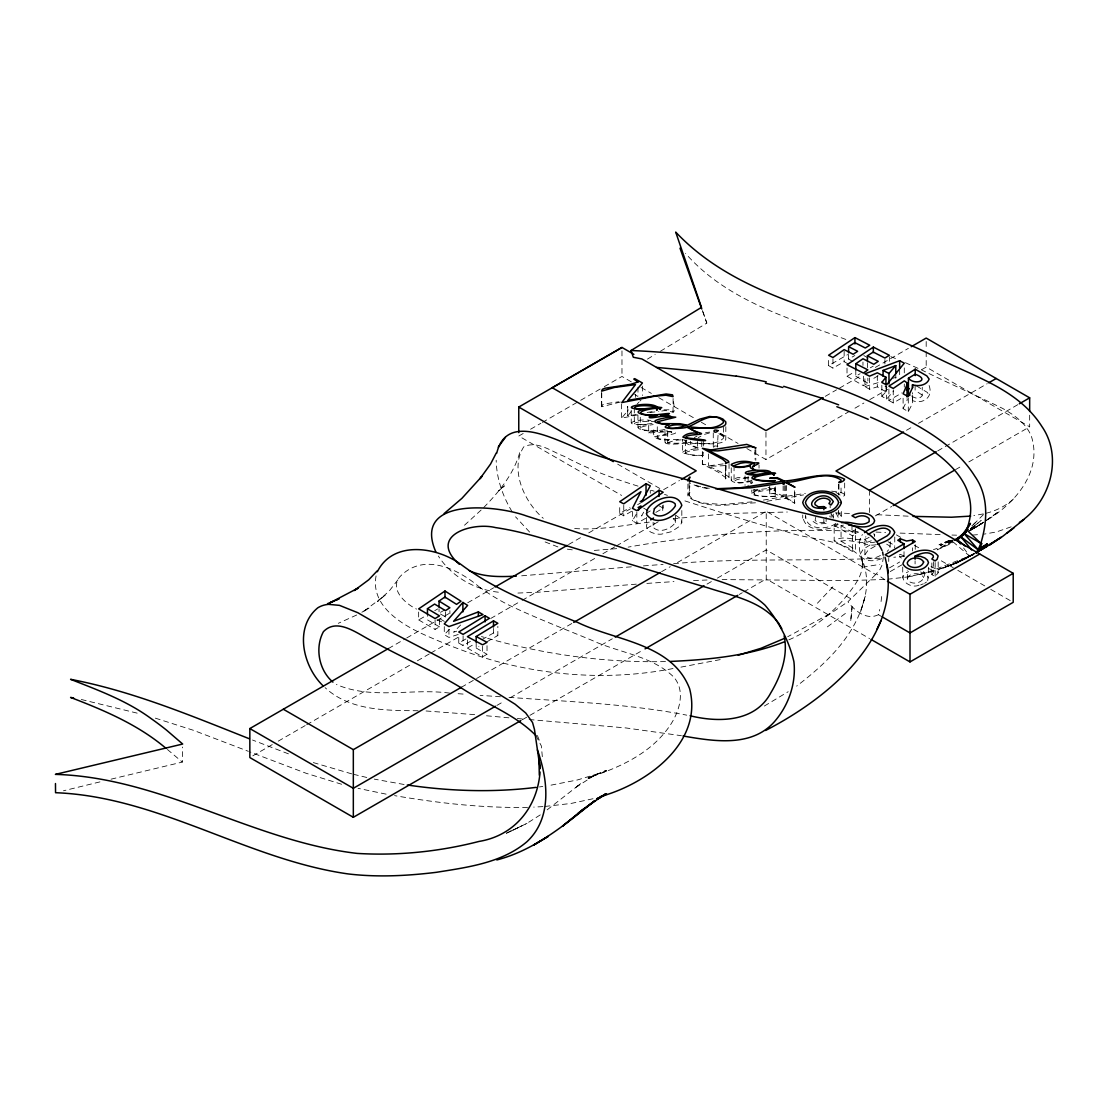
<?xml version="1.0" encoding="UTF-8"?>
<svg xmlns="http://www.w3.org/2000/svg" width="1108" height="1108" viewBox="0 0 1108 1108"><rect width="100%" height="100%" fill="white"/><g stroke="black" fill="none" stroke-linecap="round" stroke-linejoin="round"><path stroke-width="0.75" stroke-dasharray="5 3.75" d="M883.395 556.742L882.328 564.471L879.863 569.692L875.735 574.498L766.224 511.273L766.224 578.916L869.558 638.568M911.676 396.027C914.612 398.464 919.737 399.379 922.188 395.833L922.258 387.218M903.103 398.229L903.103 408.63L908.297 411.622L912.604 403.229L912.493 392.661M904.28 387.149L904.294 384.005M686.863 442.784C685.063 443.989 655.105 445.928 668.9 440.195C658.872 439.377 650.59 440.361 654.509 426.538M725.823 426.649L725.795 439.405C721.46 449.654 669.094 437.383 701.392 449.128M111.063 779.173L182.321 762.082L182.612 747.041M703.331 452.244L702.901 455.568L692.625 455.277L683.484 453.144L682.639 452.216L682.639 439.724M788.841 639.87C809.906 630.771 828.507 616.491 843.742 599.428C852.648 587.946 866.567 573.196 861.11 557.504C842.648 537.768 810.89 540.746 786.874 531.785C751.612 522.533 716.973 511.12 682.265 500.054M752 501.855L722.928 504.5L703.885 503.087A31.952 18.448 0 0 1 692.472 499.14L689.121 495.387L689.993 483.393M928.504 567.254L927.715 580.786M637.543 414.891L621.657 418.145L628.319 409.918M881.663 596.547L880.638 605.217M923.643 571.382C927.728 581.243 913.712 586.866 907.701 580.232L907.23 570.662M880.431 555.427C876.04 558.086 868.035 560.177 864.891 554.873L864.891 539.264L865.902 536.591M864.891 554.873L868.118 550.164L876.663 545.371M875.735 574.498L847.952 601.713C854.476 610.785 866.83 620.619 878.422 614.691L879.71 609.511M833.161 518.336L833.313 514.07M654.509 436.76C689.661 429.004 662.667 432.383 648.692 432.923L648.692 420.223M838.174 524.278C828.424 532.311 802.995 531.882 803.092 515.899M726.197 465.568L725.463 478.905L728.995 477.7L729.05 463.393M835.847 523.364C827.524 530.303 805.585 529.998 805.765 516.259M686.891 440.804C686.309 438.103 646.629 441.593 660.867 435.832C684.509 433.048 675.825 431.829 660.506 431.441L667.293 430.264M775.365 486.827L775.212 496.426L762.318 496.495L754.506 495.29L751.778 493.572L751.764 489.999M751.75 483.42L752.609 481.938M376.069 575.925C370.391 606.201 402.176 624.967 425.68 635.355C447.577 645.105 470.027 653.734 493.06 660.41C551.895 676.863 614.455 680.27 674.467 668.249M638.028 486.121C612.502 478.365 587.545 468.739 563.958 456.233C551.729 451.69 537.117 440.111 523.738 446.856C509.306 469.598 524.541 502.312 543.266 518.322M929.127 385.515C933.435 397.55 922.798 404.475 912.48 400.625M718.026 435.305L717.347 447.161M881.649 558.64C875.32 561.202 867.232 562.116 861.692 557.338C858.7 550.953 857.966 540.441 862.44 534.527M860.21 554.083L863.312 549.069L872.578 543.488M775.365 496.19C757.955 497.229 739.812 493.614 772.082 489.39L774.367 490.775L774.464 487.52M519.666 452.715C513.669 474.21 498.891 492.021 483.559 507.672M919.031 585.163C910.014 589.442 894.918 577.462 908.56 571.576M863.27 602.794C868.021 588.57 867.896 572.393 861.678 558.612L863.27 565.523L861.11 557.504M862.509 605.439C851.692 639.427 824.227 664.966 796.666 686.101M750.435 483.393L750.365 481.592C744.382 482.354 736.183 484.916 731.252 480.512L732.153 479.362L738.011 477.576L749.465 477.299M681.822 510.497L681.822 522.505L679.716 526.245L671.351 531.702L661.241 534.194A12.313 7.105 0 0 1 653 532.99C648.097 531.84 643.831 525.885 648.54 521.813M726.197 478.06L718.109 472.077L702.334 464.127L710.865 465.568L723.496 463.85M620.369 402.038L601.575 406.761L602.392 404.932L604.691 403.88L618.763 401.775M682.639 452.216L685.076 450.651L697.431 448.38L697.458 440.125M661.711 411.04C673.622 408.492 675.783 420.32 673.276 399.337M751.03 480.65C732.887 486.08 726.696 478.988 749.008 477.977M480.29 587.808C459.308 569.761 425.347 552.269 401.262 575.357C387.952 587.96 404.96 603.611 416.553 609.095M648.692 432.923L650.424 431.635L657.404 430.874C651.421 432.425 624.995 428.242 646.338 424.516C617.544 425.804 637.155 417.73 651.005 420.569M907.23 578.473L908.034 576.714C912.064 572.739 919.335 572.531 923.283 576.742L923.643 577.614M703.331 455.36C685.367 455.457 676.351 452.009 700.533 449.502M713.58 447.327L714.674 445.928L718.026 446.233M938.171 561.853L938.171 572.781L935.152 576.548L931.856 574.636L931.856 560.593M903.103 408.63L907.244 399.905L907.036 398.548M697.458 448.325L687.348 443.948L686.905 442.826M890.209 541.687L890.209 547.92L887.12 551.465M751.764 493.254L755.559 491.093L760.143 490.221L751.972 490.415M766.902 501.273L785.655 498.198L794.575 503.212L795.004 490.276M844.67 482.991L844.67 495.484L841.775 497.104M645.618 518.309L636.837 523.378L632.46 520.843L636.698 513.378M643.706 512.173L641.518 515.982L644.454 514.292M664.412 429.433C654.385 432.646 622.987 428.893 653.208 424.586M667.709 442.854C686.171 435.112 696.835 445.319 667.709 442.854L667.709 427.231M815.834 516.993L815.072 520.289L816.735 521.743L820.086 522.754L823.867 522.214L826.111 523.516L826.111 517.27M723.496 427.217L723.496 438.145C714.895 446.856 698.22 442.743 688.068 442.411M675.395 515.829L675.395 522.491C671.046 528.904 659.689 533.696 653.36 527.533L653.138 525.441L654.676 523.045M652.058 423.436C626.422 427.162 630.452 420.126 654.219 421.691M397.924 579.789L389.379 590.827L377.537 601.561L385.113 595.204L362.828 611.99L369.158 607.973L361.859 612.253M755.476 502.824C733.69 503.724 706.959 510.414 688.04 496.786L687.916 494.944L689.938 492.603M931.856 574.636L933.379 572.67L933.379 561.742M631.048 411.58L627.876 415.943L638.333 414.115M729.05 477.465L728.025 476.385A48.06 27.742 0 0 0 725.214 474.653C707.541 463.227 698.996 467.299 724.757 465.609M881.843 385.252L881.843 396.345L886.58 399.088L893.657 391.013M881.843 396.345L885.943 391.803L885.943 384.531M832.856 586.852L815.446 605.314M637.072 404.157L638.942 402.107M987.837 519.569C1015.62 502.727 1042.226 471.385 1031.562 436.884C1026.576 423.602 1014.374 415.029 1002.477 408.353C975.636 395.141 948.268 383.008 921.399 369.864M458.227 634.482L448.948 637.419L444.28 634.718L450.097 628.582M460.609 624.995L453.601 632.197L456.69 631.172M983.364 514.666L971.868 526.092M481.107 510.054L463.269 526.355M639.884 401.082L641.089 399.933M971.855 525.912L975.386 522.63M845.39 613.444L824.477 629.025M869.157 537.269C858.866 544.291 844.905 533.1 834.172 540.912L834.172 525.303L837.828 523.696M826.305 616.45L847.952 601.713M1013.418 499.016C1005.385 506.287 995.4 511.19 984.86 513.516M970.594 528.89L981.176 520.511L970.705 528.821M970.913 528.668L976.106 524.583L970.58 528.585M547.117 809.865L581.132 783.314L574.609 788.204L595.301 774.769L587.295 779.173L596.713 774.381L588.085 778.384L606.353 770.351L588.113 777.816C618.499 767.982 649.897 754.077 668.886 727.125C678.941 713.136 686.461 691.309 673.442 676.739C651.49 655.673 619.067 652.764 592.281 640.479C564.374 628.901 536.078 618.125 508.821 605.065A284.202 240.284 -74.2 0 1 480.346 587.711M986.023 520.691L998.807 511.591L984.236 521.799M974.334 553.612L956.869 562.906L936.399 570.135L956.993 562.781L973.96 554.069M540.275 814.892L526.979 823.341L512.63 830.363M924.626 583.293L926.454 582.06M982.921 522.671L968.101 531.605L981.993 523.433L970.83 530.164M970.913 529.513L976.342 525.926L970.511 529.513M973.877 553.695L956.869 562.906L943.102 567.808L963.641 559.789L973.323 554.152L956.993 562.781L943.393 568.044L956.993 562.781L973.627 554.055L956.869 562.906L949.875 565.26L963.558 559.886L973.475 554.111M983.156 522.561L980.303 524.444L982.81 522.81M973.849 554.055L956.661 562.49L968.655 557.13M976.3 552.463L968.046 556.895L974.555 553.474M983.779 522.117L974.32 528.087L981.993 523.433M953.06 541.743L937.133 549.845L953.683 542.408L969.735 556.202L973.447 554.055L950.345 565.426L973.71 553.765M973.336 554.305L965.123 557.698L970.206 556.036M647.446 359.103L655.188 354.408M660.354 351.278L706.821 323.079L701.461 307.373M953.074 540.288L947.52 543.626L952.395 540.829M764.354 706.031L788.19 691.711M523.184 433.491L518.766 436.04L621.602 495.414M530.566 429.225L540.884 423.27M542.352 422.425L579.221 401.138M580.689 400.279L602.807 387.509M604.289 386.664L621.976 376.443L632.266 382.385M828.604 360.446L828.604 365.612L847.62 354.643M828.604 365.612L832.953 368.119L844.144 361.665L848.659 364.269M848.603 354.422L848.603 359.089L854.836 355.502M418.658 612.031L418.658 619.926L424.516 616.56M434.751 610.646L437.674 608.957M847.011 368.022L847.011 376.249L854.337 372.025M440.513 612.336L444.89 609.816M855.805 369.975L855.805 376.194L860.099 373.715M870.32 367.814L873.242 366.125M619.704 507.616L619.704 513.489L629.94 507.575M388.479 648.512L405.237 638.845M406.705 637.986L451.856 611.921M467.714 602.766L493.642 587.808M568.556 544.554L581.52 537.061M588.722 532.906L630.494 508.794M637.585 504.694L640.576 502.963M663.623 489.653L679.481 480.512M825.294 396.318L836.498 389.85M839.49 388.132L861.913 375.183M875.362 367.413L908.38 348.355M619.704 513.489L623.762 515.829L632.349 510.871M418.658 619.926L435.084 629.413L439.516 626.851L439.516 618.624M873.81 378.313L878.256 375.751M847.011 376.249L863.437 385.723L867.869 383.16L867.869 378.174M645.922 513.447L650.313 510.913M655.853 512.395L663.166 508.17L663.166 504.999M252.832 755.822L272.277 744.59M278.26 741.141L305.185 725.588M306.694 724.729L411.414 664.26M417.397 660.811L429.364 653.9M430.86 653.041L460.776 635.77M490.692 618.486L520.621 601.215M522.117 600.356L596.921 557.172M602.904 553.709L614.871 546.798M616.367 545.939L658.249 521.757M746.861 448.546L765.96 459.571L849.033 411.608M854.974 408.173L863.88 403.035M869.808 399.614L887.605 389.337M921.731 369.629L926.191 367.067L1029.664 426.815L1029.664 414.877M458.754 637.543L458.754 643.083L466.066 638.859M458.754 643.083L463.102 645.59L470.415 641.366M888.907 388.991L888.907 400.431L902.064 392.828M467.396 639.939L467.396 648.069L474.639 643.873M481.897 639.69L493.503 632.987L497.852 635.493L497.852 626.352M888.907 400.431L893.242 402.938L902.868 397.384M476.177 642.266L476.177 648.014L478.878 646.449M487.008 641.754L497.852 635.493M467.396 648.069L482.589 656.836L487.021 654.274L487.021 645.341M461.371 687.279L572.296 623.236M661.615 571.673L670.257 566.673M677.459 562.518L766.224 511.273M906.51 430.278L912.493 426.815M918.477 423.367L987.228 383.673M496.883 705.422L504.279 701.156M510.192 697.735L612.308 638.776M707.029 584.096L711.475 581.534M717.388 578.113L766.224 549.914L850.459 598.555M937.687 450.928L1017.809 404.669M522.38 719.701L643.554 649.731M739.299 594.456L742.291 592.725M743.787 591.866L766.224 578.916M875.375 515.899L891.691 506.467M955.498 469.64L962.907 465.36M968.849 461.925L1029.664 426.815M834.172 525.303L852.426 535.843L855.584 534.014L855.584 549.623L852.426 551.452L834.172 540.912M889.53 567.85L899.668 561.991M890.223 571.576L901.995 564.775M968.101 531.605L975.899 527.2L970.192 530.33M829.435 613.943L787.691 636.74M963.6 548.003L969.735 556.202L973.946 553.903L956.924 562.545L974.417 553.474L963.309 559.457M698.206 437.646L700.921 436.178M952.866 540.815L941.26 547.103L933.462 549.596M694.273 437.577L696.96 436.178M950.983 540.469L940.346 545.579L952.16 540.067M356.707 614.995L338.259 623.333M973.877 554.388L932.05 570.578L917.756 574.955L931.149 571.866M951.315 540.455L946.689 542.685L952.395 539.984M511.065 831.083L506.356 833.23L526.979 823.341M506.356 833.23L520.469 826.526M851.983 525.137L851.983 531.369L855.376 533.336L860.016 531.563C782.386 527.574 704.605 533.557 628.139 547.13M851.983 531.369L855.473 529.763M1011.161 526.826L996.327 531.979L984.153 534.111M949.653 540.302L939.002 544.845L951.149 539.679M920.623 584.927L923.296 583.833M871.276 540.718C861.609 545.718 851.027 538.433 841.055 541.244L841.055 525.635L843.77 525.026M949.875 565.26L963.558 559.886M969.735 556.202L973.253 554.845M673.041 412.287L673.11 398.215M704.536 434.336L710.768 432.632M606.699 771.085L577.517 779.935L547.795 785.78M885.943 391.803L877.314 386.831L869.558 389.254L864.919 386.581L864.919 377.011M864.919 386.581L882.287 381.415M892.716 378.299L896.192 377.274M826.111 523.516L817.095 524.001L812.192 520.94L811.43 518.599M935.249 570.689L908.145 576.88L887.577 579.235M983.295 513.904L973.849 515.622M99.955 781.888L63.475 790.78M592.988 798.743L571.063 803.452L544.485 806.499M720.214 659.62L679.356 667.432M875.223 542.047C871.802 542.851 866.595 542.975 864.891 539.264M786.611 485.498L786.611 497.991L803.591 494.874M908.145 576.88L912.937 575.994M647.169 412.467L654.385 411.234M763.398 500.082L783.121 496.799L783.121 485.872M769.728 486.01L769.728 493.808L777.207 493.254L784.27 496.633L805.391 493.392M862.356 567.199L879.807 564.415M649.953 412.578L658.858 411.373M649.246 522.131C623.666 525.275 597.918 530.787 572.06 528.294M705.561 432.66L709.688 432.092M876.414 544.651C870.833 545.87 861.705 545.15 860.21 538.46M539.457 786.943L542.781 786.472M673.179 518.793L729.327 513.447L787.359 512.021M771.113 488.268L775.586 488.974L772.747 489.279L774.464 490.636M904.377 556.216L893.782 557.269M616.699 548.64L590.772 550.704M663.941 409.821L670.672 409.808L673.276 411.816M972.505 535.095L980.815 534.388M643.416 565.897L663.069 564.401M631.311 566.811L520.843 575.869M636.324 584.151L538.543 592.198L514.209 593.209M673.65 563.626C743.357 557.74 813.383 561.604 883.173 558.058M646.864 583.404L673.955 581.603M542.948 806.61L533.71 807.109M884.419 579.498L847.052 580.606L722.139 579.595M693.511 580.537L707.056 579.996M665.506 661.573C603.403 662.958 541.05 654.08 481.495 636.56M773.107 493.42L783.121 496.799M527.574 807.358C482.977 808.189 438.463 803.134 394.573 795.627M752.872 490.096L770.392 488.337L768.024 487.395M418.09 710.74C386.235 710.519 349.92 710.768 325.101 687.666M951.966 535.053L956.606 535.178M940.11 534.582L896.801 532.976M835.723 512.935L851.83 513.544M908.145 516.162L874.364 514.583M876.026 532.089L885.611 532.491M426.054 710.976L475.138 714.674M449.654 693.123C412.121 687.999 372.039 700.034 336.389 684.467M508.988 697.347C568.349 701.696 628.139 703.719 686.711 715.159M500.497 696.766L480.152 695.339M458.116 693.705L466.593 694.328M529.125 719.535L625.895 727.942L681.392 735.698M517.339 718.538L525.76 719.258M831.637 491.149L840.958 492.34L844.005 493.946L844.67 495.484M508.904 717.818L483.587 715.505M707.236 488.462L698.137 486.758L689.245 482.714M567.324 549.153L573.432 550.025M709.3 488.296L703.885 487.478A31.952 18.448 0 0 1 695.575 484.999M498.378 592.198C474.418 589.636 451.441 576.423 438.353 556.022M404.074 784.492L374.296 779.132M386.124 794.145L358.022 788.342M81.3 699.494L139.359 713.677M366.776 777.47L353.189 774.243M928.227 568.515L931.385 569.595L933.379 572.67M351.693 773.855L312.511 762.346M341.638 784.256L306.071 773.259L249.923 751.958M557.933 546.923L544.388 541.66M920.499 571.95L924.82 573.584L927.41 575.689L928.504 578.182M155.342 718.15L193.457 730.31L248.386 751.335M651.227 490.262L654.163 491.19M664.495 494.417L667.445 495.345M845.847 339.45C789.062 318.231 726.986 300.711 685.547 253.427M288.44 753.842L252.513 740.019M720.158 433.547L725.823 437.577M890.818 356.624L898.145 359.601M835.861 492.368L841.055 495.636L841.055 484.708M903.865 555.897L900.319 554.402L897.757 555.87L901.51 558.044M905.43 362.718L918.49 368.549M931.011 566.465L936.177 569.138L938.171 572.781M887.993 541.715L893.145 544.554L894.752 547.948M718.884 433.671L723.164 436.455L723.496 438.145M886.663 544.18L889.502 545.829L890.209 547.92M675.589 515.109L681.129 519.043L681.822 522.505M437.037 619.746L441.58 621.796M786.611 497.991L795.018 502.894M863.811 355.543L868.256 358.106M916.538 385.986L927.244 392.37L929.127 395.182M848.603 359.089L853.118 361.707M885.043 386.166L887.009 387.301M855.805 376.194L867.869 383.16M641.075 387.481L651.365 393.409M658.706 397.647L693.968 418.007M701.309 422.245L705.727 424.793M720.408 433.283L738.039 443.449M896.4 534.887L900.887 537.477M914.377 545.261L920.36 548.723M941.329 560.828L956.301 569.47M957.811 570.329L984.763 585.897M990.746 589.359L1013.211 602.323M841.055 525.635L855.584 534.014M841.055 541.244L855.584 549.623M884.932 579.803L876.844 574.179M617.655 464.141L659.828 488.489M878.422 614.691L881.802 616.644M659.108 505.83L663.166 508.17M643.637 508.129L648.041 510.677M440.402 613.971L447.189 617.876M440.042 618.873L445.458 622.004M439.516 626.851L427.453 619.884L427.453 614.275M476.177 648.014L487.021 654.274M637.46 396.276L634.635 394.226M167.405 749.479L182.321 762.082M673.276 518.738L675.132 520.441L675.395 522.491M529.61 532.075L515.552 516.827M838.133 511.979L840.972 515.913L841.332 518.129L841.332 510.331M835.944 512.796L838.631 518.087L838.631 510.289M769.728 493.808L769.852 486.149M831.831 514.68L833.313 517.187M535.912 735.587L541.355 745.961L542.38 757.373M512.104 511.702C502.7 496.232 496.509 478.448 496.19 460.236M873.796 533.682L874.655 536.327L874.655 533.197M922.244 395.113L915.125 390.307L915.125 383.867M829.712 515.968L830.169 517.117M537.408 735.504L540.122 742.388M702.347 310.586L706.821 323.079M935.152 562.504L935.152 576.548M926.191 341.486L926.191 350.017M926.191 351.721L926.191 367.067M915.236 544.637L915.236 549.319M915.083 560.8L915.083 563.93M912.604 395.348L912.604 403.229M912.59 547.809L912.59 550.925M908.297 398.146L908.297 411.622M904.28 367.898L904.28 374.185M904.017 551.687L904.017 556.368M902.729 567.088L902.729 578.016M899.654 370.017L899.654 374.684M895.776 373.354L895.776 379.545M894.752 537.02L894.752 546.383M893.242 389.891L893.242 402.938M889.364 356.804L889.364 361.305M888.741 558.377L888.741 561.493M886.58 386.346L886.58 399.088M884.918 359.518L884.918 363.964M877.314 375.612L877.314 386.831M869.558 377.814L869.558 389.254M869.448 490.332L869.448 512.492M867.398 362.648L867.398 367.787M863.437 376.235L863.437 385.723M862.966 362.081L862.966 365.405M855.376 528.654L855.376 533.336M852.426 535.843L852.426 551.452M844.144 351.125L844.144 361.665M838.964 484.362L838.964 493.725M838.424 484.044L838.424 494.971M832.953 358.854L832.953 368.119M831.18 512.672L831.18 517.367M830.169 504.625L830.169 507.755M823.867 519.098L823.867 522.214M805.419 515.04L805.419 518.156M802.732 514.998L802.732 518.129M794.575 490.719L794.575 503.212M785.655 485.706L785.655 498.198M784.27 485.706L784.27 496.633M775.212 488.614L775.212 496.426M765.96 432.286L765.96 459.571M759.035 464.986L759.035 468.102M755.795 449.446L755.795 460.374M754.95 449.848L754.95 459.211M754.077 489.21L754.077 493.891M751.75 480.055L751.764 483.49M748.108 476.495L748.108 487.603M745.033 475.9L745.033 485.332M734.05 465.789L734.05 481.398M731.252 467.825L731.252 480.512M725.463 464.861L725.463 478.905L725.421 465.859M713.261 432.84L713.261 446.884M708.497 453.948L708.497 466.136M703.331 441.316L703.331 445.998M702.486 452.036L702.486 464.529M702.334 451.635L702.334 464.127M701.752 441.649L701.752 449.446M690.547 441.15L690.547 444.377M689.121 482.908L689.121 495.387M687.916 484.016L687.916 494.944M686.544 439.89L686.544 443.172M685.492 440.693L685.492 452.95M664.966 429.724L664.966 442.383M662.736 505.525L662.736 512.339M657.279 426.802L657.279 437.549M653.138 522.256L653.138 525.441M650.271 490.304L650.271 493.282M646.449 517.228L646.449 525.691M642.432 386.11L642.432 395.473M640.272 417.259L640.272 428.187M637.973 387.204L637.973 396.124M637.945 415.112L637.945 427.549M636.837 512.242L636.837 523.378M635.59 394.268L635.59 397.384M634.302 407.952L634.302 423.561M632.46 511.467L632.46 520.843M631.228 410.223L631.228 422.882M623.762 505.331L623.762 515.829M621.976 350.876L621.976 376.443M621.519 403.88L621.519 417.938M601.755 392.814L601.755 406.858M601.575 392.703L601.575 406.761M493.503 628.444L493.503 632.987M482.589 646.324L482.589 656.836M463.102 635.77L463.102 645.59M449.89 610.688L449.89 613.61M448.948 629.289L448.948 637.419M445.458 612.087L445.458 619.164M444.28 626.616L444.28 634.718M439.045 608.638L439.045 611.671M435.084 619.912L435.084 629.413M627.696 406.484L627.696 415.652L627.696 406.484M852.08 606.879L850.681 621.449L852.08 606.879M865.279 596.132L860.376 612.516L865.279 596.132M501.744 488.143L498.766 490.775L504.389 485.872L501.744 488.143"/><path stroke-width="1.5" d="M461.371 687.279L353.327 749.659L353.327 817.302L520.885 720.56M979.749 554.014L910 594.276L910 661.919L1013.211 602.323L1013.211 573.335L835.972 470.997L903.532 431.995M912.507 387.897L912.507 384.711C918.144 386.858 926.967 385.321 929.127 379.075L926.842 375.903L915.236 369.199L888.907 386.138L893.242 388.437L904.308 380.861L907.036 382.814L907.244 384.227L903.103 393.769L908.297 396.65L912.604 387.454L912.507 384.711M249.411 738.787C191.019 715.685 132.544 691.143 70.58 679.315C98.39 690.298 126.908 700.727 151.187 718.649A388.465 224.273 0 0 1 166.505 730.117L182.681 744.036L55.4 774.381C161.533 777.387 253.053 841.277 357.15 853.409C398.035 855.875 439.391 851.623 479.044 841.429C514.735 835.584 537.394 807.123 540.053 771.985M496.703 453.241C507.118 409.503 560.191 443.145 585.8 451.427C621.256 464.64 658.706 471.094 694.841 482.119C733.177 493.005 771.057 505.594 809.934 514.555C835.224 521.508 869.669 523.295 882.037 550.482M765.559 730.477C827.565 698.566 905.028 636.338 885.043 557.282M377.357 571.714C393.285 539.665 437.895 546.923 461.994 565.191C496.91 591.076 537.782 606.131 577.656 622.433C615.743 640.992 672.127 643.111 689.619 688.705C703.622 742.886 646.712 783.868 600.73 796.458M496.329 452.881L490.567 464.03L479.958 478.739L481.855 476.412L461.925 498.337L444.142 513.544M877.051 628.956L880.874 620.965M977.519 551.535L980.829 543.349L966.605 529.776C989.112 471.274 913.061 436.33 870.569 417.134M981.937 543.446L978.503 550.053L960.913 536.84L957.45 539.818L960.525 543.917M976.84 551.936L982.297 546.424L976.757 552.38L980.788 546.743L976.3 552.837L981.577 546.618L977.298 551.867L1002.449 536.549L1023.737 519.694M638.388 510.4L640.936 505.913L638.069 507.561M966.605 529.776L969.929 524.389M970.47 523.35L960.913 536.84L971.647 549.997M980.788 546.743L978.503 550.053L964.002 533.488L980.829 543.349C987.533 521.231 988.821 496.259 974.929 476.385C954.916 444.419 920.222 426.04 887.314 410.029C807.981 369.463 719.258 354.352 631.02 350.502L633.291 357.261L641.837 358.923L765.96 430.583L823.05 397.62M498.268 447.092L505.414 437.286M885.943 377.246L881.843 382.468L886.58 384.933L904.28 363.189L899.654 360.709L864.919 373.825L869.558 376.18L877.314 372.814L885.943 377.246L885.943 384.531M462.895 602.42L444.28 623.915L448.948 626.574L482.991 614.608L478.365 611.907L453.601 621.297L467.618 605.397L462.895 602.42L462.895 611.907M377.246 570.842L368.77 579.761L354.269 590.522L358.286 587.988L330.115 602.752L339.076 598.777L335.863 600.176M976.757 552.38L981.577 546.618M686.905 427.217C708.995 438.477 690.88 428.284 682.86 437.064C695.935 442.009 725.034 441.427 685.963 437.909C683.525 433.463 710.159 435.513 698.622 432.508C672.293 423.214 722.915 433.186 725.795 423.796L725.823 421.968L722.804 419.004L718.829 417.397L709.688 416.483L699.647 419.17L687.403 425.181L680.021 423.727L661.171 423.602L657.307 421.774L675.755 417.19L660.506 415.832C681.628 411.359 659.26 414.558 654.745 415.015C631.048 415.029 641.089 409.392 658.277 408.063L660.382 409.517L658.941 407.966L661.767 407.647L657.307 406.955C647.501 399.933 611.325 409.738 646.338 408.907C624.995 412.633 651.421 416.816 657.404 415.265L649.593 416.289C645.784 420.874 668.83 413.159 671.365 416.871C655.936 419.143 644.704 422.411 668.9 424.586C654.98 429.959 685.104 428.644 686.863 427.176M888.976 383.95L888.976 373.465L895.776 365.612L895.776 373.354M960.913 536.84L965.927 531.951L956.135 540.316M981.522 549.166L987.159 545.538L976.924 552.006L979.112 549.79M977.879 551.341L980.275 549.069M965.927 531.951L957.45 539.818L965.484 546.341M981.563 548.183L984.472 545.538L976.3 552.463L978.503 550.787M976.203 552.407L979.666 549.443M955.747 539.956L968.212 529.375M976.093 552.546L987.173 543.779L976.647 551.839M595.038 800.585L578.348 813.12L595.038 800.585C565.08 824.518 534.818 850.127 496.799 859.947M1007.047 533.114L1013.931 527.907M955.622 540.178L965.58 532.768M981.799 548.474L987.283 544.374L977.187 551.687M444.987 591.021L418.658 608.874L435.084 618.555L439.516 615.882L427.453 608.68L434.613 604.068L445.458 610.66L449.89 607.78L439.045 601.076L444.89 597.004L456.565 604.359L461.011 601.215L444.987 591.021L444.987 597.877M587.268 806.416L605.799 793.73L597.198 799.325L601.852 796.527M1019.374 522.422C1049.968 502.63 1063.5 457.659 1041.866 426.455C1017.809 388.451 972.118 376.083 934.39 356.416C849.268 312.719 744.064 304.326 675.7 232.084L701.461 307.373L631.02 350.502M855.805 369.975L855.805 363.743L862.966 358.757L873.81 364.283L878.256 361.333L867.398 355.806L867.398 360.945M864.503 532.629C872.148 526.203 889.696 520.497 894.752 532.339C892.328 539.222 884.129 542.075 877.73 544.25M981.702 548.792L987.283 544.928L977.007 551.881M485.082 615.813L458.754 632.003L463.102 634.372L489.431 618.306L485.082 615.813L485.082 621.851M650.687 519.901L653.554 518.018M867.398 355.806L873.242 352.067L884.918 358.036L889.364 355.308L873.353 347.081L847.011 364.74L863.437 373.064L867.869 369.878L855.805 363.743M476.177 636.532L497.852 623.292L493.503 620.868L467.396 636.684L482.589 644.828L487.021 642.349L476.177 636.532L476.177 642.266M868.118 534.555C874.06 530.649 884.281 524.264 890.167 531.244L889.613 533.447L887.12 535.856L877.605 541.23M848.603 346.638L854.836 342.621L865.279 347.995L869.738 345.239L854.933 337.608L828.604 355.266L832.953 357.524L844.144 349.616L853.174 354.269L857.634 351.291L848.603 346.638L848.603 352.87M659.108 490.221L641.518 502.104L650.271 485.83L646.033 483.725L619.704 501.744L623.762 503.821L640.936 491.675L632.46 508.337L636.837 510.649L663.166 492.257L659.108 490.221L659.108 496.467M908.435 378.244L915.125 374.199C930.942 379.795 914.945 385.916 908.435 378.244L908.435 394.157L910.056 395.099M980.774 550.039L987.824 545.884L975.968 552.712M633.887 354.338L621.976 347.455L552.241 387.731L696.212 470.845L681.337 479.432M518.766 432.632L518.766 407.051L621.976 347.455M640.189 501.661L643.111 499.971M353.327 817.302L249.84 757.553L249.84 728.565L388.479 648.512M495.082 586.977L567.116 545.385M911.233 346.707L926.177 338.079L1029.664 397.827L1029.664 411.47M906.455 390.293L909.377 388.603M573.736 622.405L660.174 572.504M988.724 382.814L996.203 378.493M495.401 706.281L353.327 788.3L249.84 728.565M615.272 637.072L704.065 585.813M869.448 490.332L936.205 451.787M1019.291 403.824L1029.664 397.827M645.05 648.873L737.803 595.315M893.187 505.608L954.002 470.498M904.017 543.876L885.181 554.748L888.741 556.812L915.236 541.521L912.59 539.998L906.552 541.023L900.319 538.793L897.757 540.261L904.017 543.876L904.017 548.557M1013.211 573.335L910 632.931L882.924 617.294M606.547 793.896L596.852 798.743L605.716 794.838M954.307 540.025L960.11 536.881M784.672 638.305L761.03 648.277L738.219 655.244M915.083 556.119C920.36 553.515 928.269 550.482 933.116 555.454L933.379 557.061L931.856 559.028L935.152 560.939L937.133 559.291L938.13 555.981C929.695 544.665 905.859 551.355 902.909 563.93C907.632 572.725 925.499 572.213 928.504 562.573L927.41 560.08L924.82 557.961L920.499 556.341L915.083 556.119L915.083 559.249M327.525 603.666L333.439 601.256M883.076 376.263L883.076 370.418L895.776 365.612M784.298 641.851C748.163 656.047 708.954 659.689 670.479 661.434M754.105 463.047C762.262 462.105 758.565 463.989 752.609 466.329C751.598 473.795 767.29 467.451 771.113 472.659L775.586 473.365L772.747 473.67L774.284 475.207L772.082 473.781C739.978 477.936 757.747 481.689 775.337 480.526C770.933 482.866 736.612 479.252 760.143 474.612C751.404 476.412 734.95 472.507 754.728 470.304L750.435 467.784L750.365 465.969C744.382 466.745 736.183 469.307 731.252 464.903L731.446 464.307C738.191 460.72 746.944 460.471 754.105 463.047L754.105 466.177M823.867 506.605L818.327 506.827L815.072 504.68L814.837 503.046C817.538 498.157 825.474 496.37 829.712 500.359L830.169 501.509L828.936 503.572L831.18 504.874L833.313 501.578C822.51 484.307 794.824 511.938 826.111 507.907L823.867 506.605L823.867 509.735M656.587 407.024C622.862 413.339 632.253 401.927 656.587 407.024L656.587 410.14M783.121 484.321L783.121 481.191L778.661 479.03L774.381 477.783L769.728 478.199L777.207 477.645L784.27 481.024C803.646 479.806 826.471 469.944 844.573 479.141C844.753 481.883 834.255 484.307 841 480.914L841.055 480.027C825.155 469.667 804.006 481.565 786.611 482.382L795.018 487.285L785.655 482.589L750.725 487.811L718.358 489.265M783.121 481.191L740.837 487.7L715.63 488.78M536.106 787.373C493.337 792.649 449.876 791.278 407.301 784.99M970.677 516.106L951.453 517.228L912.964 516.37M841.568 522.671C850.584 520.372 861.235 527.934 869.157 521.66L869.115 518.599C865.5 514.888 859.559 515.151 855.376 517.727L851.983 515.76C858.783 511.328 871.968 512.021 874.655 520.718L873.63 523.128C866.816 529.79 856.803 525.746 848.576 525.095M516.314 576.146C500.567 576.88 484.002 577.337 469.335 570.717M656.518 367.399L698.954 371.36L736.128 376.208M683.054 735.989C713.067 741.155 750.808 747.623 773.896 722.291C788.425 706.031 796.347 683.456 793.91 661.684C789.201 641.047 778.661 621.186 764.991 605.162C748.08 589.373 725.061 583.39 703.788 575.925C644.773 555.648 585.966 534.693 526.452 515.968C496.993 504.971 411.387 496.439 435.943 552.144M690.09 715.754C718.455 722.707 755.047 722.347 770.739 692.971C780.835 676.129 788.342 655.701 784.145 635.881M73.64 698.026L70.58 697.431C104.374 710.38 138.209 724.743 166.089 748.412M783.716 386.332L822.925 398.506M883.076 370.418L888.976 373.465M887.439 581.257L910 594.276M518.766 407.051L613.292 461.62M871.068 639.441L910 661.919M283.316 709.231L353.327 749.659M459.224 564.221C427.48 535.995 471.537 521.674 495.553 527.602C532.519 532.934 567.393 547.241 603.444 556.451C638.637 566.23 673.29 577.794 708.372 587.946C733.274 596.159 762.816 601.298 779.173 623.887M332.94 682.126C318.882 670.271 314.686 647.792 323.425 631.671C338.328 616.173 360.377 636.311 375.21 642.515C403.049 657.944 432.411 670.465 459.695 686.891C484.667 703.622 514.611 713.829 535.912 735.587M323.024 685.783C303.01 666.504 293.772 627.53 317.788 607.821A51.827 34.473 61.4 0 1 328.619 604.359L339.464 605.356L357.787 612.696L391.235 632.045L441.593 658.401L515.082 704.189L525.732 712.984L532.533 722.513L534.444 729.355L540.164 768.647L539.527 762.096M779.852 625.134L781.86 628.859M690.021 481.592L689.121 479.778L689.938 476.98L687.916 479.335L688.04 481.177M701.793 309.035L679.993 248.178M537.394 749.881C548.058 779.686 552.504 818.189 526.743 841.886C501.73 862.952 467.562 867.301 436.358 872.315C407.079 875.888 377.357 877.425 347.995 873.907C247.042 859.614 158.873 796.638 55.552 792.705L55.469 783.536M882.633 552.047L883.145 555.177M888.339 572.697L887.092 564.845M538.834 755.476L539.319 775.212M915.236 369.199L915.236 375.612M912.59 539.998L912.59 543.114M907.036 382.814L907.036 396.969M900.319 538.793L900.319 541.909M899.654 360.709L899.654 368.465M873.353 347.081L873.353 352.663M854.933 337.608L854.933 344.006M784.27 481.024L784.27 484.141M657.307 406.955L657.307 410.071M646.033 483.725L646.033 495.373M493.503 620.868L493.503 626.934M478.365 611.907L478.365 616.436M439.045 601.076L439.045 607.129M427.453 608.68L427.453 614.275M736.197 376.069A448.837 310.988 -17.4 0 1 766.307 381.872M765.379 383.216A440.098 294.908 -15.4 0 1 782.844 387.495M822.441 399.005A742.997 481.038 -13.2 0 1 838.659 404.863M836.831 406.719A776.209 501.481 -13.1 0 1 868.229 419.281M637.973 382.011L630.591 384.351L604.691 388.271L602.392 389.324L601.575 391.152L614.483 387.454L635.48 384.601L621.782 402.564L654.565 396.249L665.908 395.196L673.11 396.65L672.501 394.836L666.088 393.991L627.876 400.334L642.432 382.994L634.635 378.604L633.79 379.061L637.973 382.011M685.977 425.514C661.393 433.602 663.706 421.885 685.977 425.514M755.795 447.881L750.795 446.441L717.818 450.914L708.497 450.527L725.214 459.044A48.06 27.742 0 0 1 728.025 460.776L728.995 462.091L725.463 463.296L726.059 462.174L722.471 459.169L702.403 448.325L710.865 449.959L746.806 444.391L755.795 447.881M923.643 562.005C921.759 568.155 911.829 569.318 907.701 564.623L907.23 562.85C909.64 556.673 920.54 556.327 923.643 562.005M841.332 502.52C837.011 517.838 807.026 517.865 802.732 502.52C807.095 487.174 836.955 487.229 841.332 502.52M838.631 502.478C834.823 515.594 809.117 515.788 805.419 502.547C809.269 489.459 834.92 489.251 838.631 502.478M687.874 426.912C699.217 427.286 714.452 430.97 723.496 422.536L723.164 420.846C712.001 410.68 698.843 422.937 687.874 426.912M718.026 430.624C714.203 435.319 711.225 427.951 718.026 430.624M646.975 510.262L646.67 514.638C655.881 527.159 676.559 517.117 681.822 505.359C677.085 490.193 652.307 498.932 646.975 510.262M734.119 465.651L735.809 466.703L740.241 466.842A30.747 17.756 0 0 0 747.748 465.928L753.592 463.116L745.85 462.535A30.498 17.603 0 0 0 740.407 463.283L734.119 465.651M654.399 508.697L653.332 513.392C660.105 520.04 671.476 512.464 675.395 505.83L675.146 503.752C668.761 497.908 659.302 503.351 654.399 508.697M748.191 473.531L756.736 474.529L770.392 472.728L760.005 471.246L748.191 473.531M584.428 808.438L562.518 826.166L584.428 808.438M1000.926 537.449L989.804 544.817L1000.926 537.449M548.211 836.374L533.502 845.155L548.211 836.374"/></g></svg>
